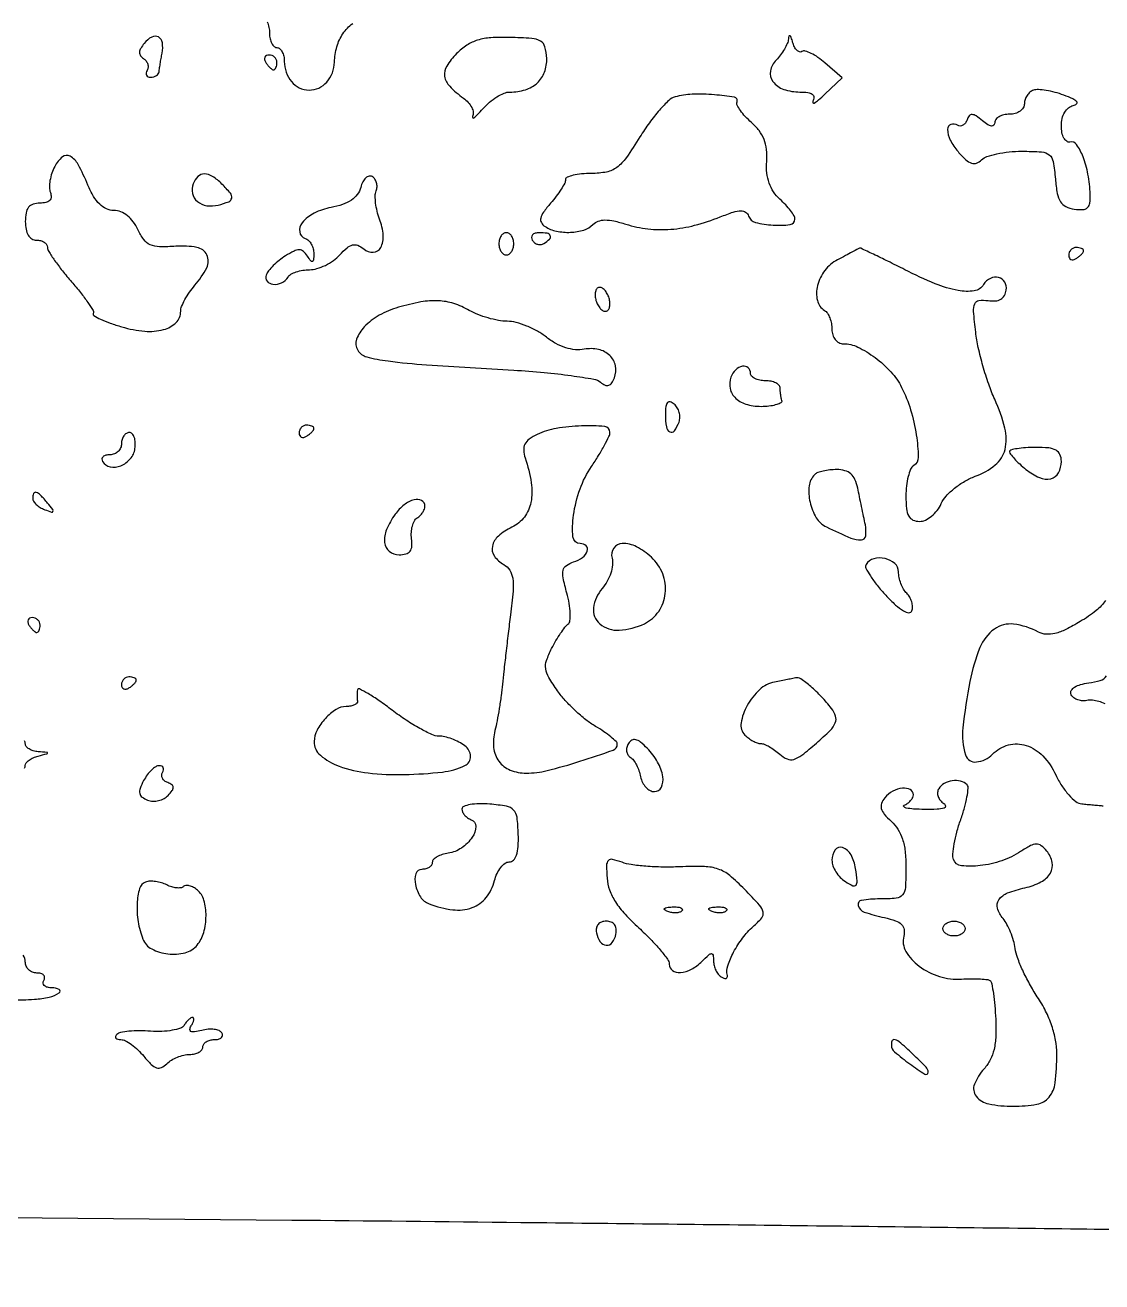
# Model space of a CAD drawing. Extents: x 0 to 5034, y 0 to 2560.
# Drawn here: x 1904 to 2049.5, y 1870.3 to 2040 of the extents above; entities that cross this region are included whole.
import ezdxf

# ---------------------------------------------------------------- set-up
doc = ezdxf.new("R2010")
doc.units = 0

msp = doc.modelspace()

# ---------------------------------------------------------------- linework, layer by layer
for points in [[(1936.691986, 2040.502165, -0.047243), (1936.922288, 2039.731514, -0.049033), (1937, 2038.940983, 0.049547), (1937.073784, 2038.198222, 0.069539), (1937.29375, 2037.570164, 0.089706), (1937.618213, 2037.147465, 0.186414), (1938, 2037, -0.181272), (1938.381693, 2036.856918, -0.091278), (1938.70625, 2036.448468, -0.071223), (1938.926111, 2035.840854, -0.05129), (1939, 2035.122445, 0.173386), (1939.970198, 2032.408756, 0.220879), (1942.33672, 2031.267633, 0.220973), (1944.734576, 2032.339693, 0.173455), (1945.781618, 2035.02394, -0.06195), (1946.103298, 2037.1216, -0.080366), (1946.924189, 2038.882177, -0.082147), (1948.241275, 2040.26624, -0.068161)], [(2049.957777, 1962.331875, -0.083588), (2048.711182, 1960.961171, -0.030756), (2046.552262, 1959.469868, -0.020422), (2044.61514, 1958.406151, -0.054275), (2043.135949, 1957.861361, -0.078792), (2041.936936, 1957.756563, -0.105721), (2040.891704, 1958.057958, 0.091827), (2037.553566, 1959.120844, 0.189831), (2034.943238, 1958.454094, 0.142707), (2032.990929, 1955.949027, 0.045822), (2031.643079, 1951.381307, 0.02258), (2030.695417, 1945.11978, 0.101945), (2031.055802, 1941.459142, 0.360166), (2032.519619, 1940.504126, 0.169615), (2034.697148, 1941.554291, -0.130842), (2036.851307, 1942.802578, -0.146437), (2039.242381, 1942.740828, -0.123972), (2041.503542, 1941.312744, -0.080684), (2043.255985, 1938.75, 0.033729), (2044.05783, 1937.3036, 0.039456), (2045.010562, 1936.05682, 0.043374), (2045.967802, 1935.16016, 0.145726), (2046.75787, 1934.847686, -0.000469), (2047.509774, 1934.781236, -0.000363), (2048.328963, 1934.707467, -0.000367), (2049.093673, 1934.63748, -0.000881), (2049.659876, 1934.584234, -0.138959)], [(2049.903444, 1948.367239, 0.04378), (2049.062558, 1948.682223, 0.044175), (2048.191266, 1948.843123, 0.068377), (2047.427932, 1948.810873, -0.06724), (2046.739395, 1948.780222, -0.074185), (2046.091541, 1948.937315, -0.083686), (2045.582402, 1949.251554, -0.129105), (2045.294458, 1949.677857, -0.226648), (2045.347582, 1950.165558, -0.114808), (2045.793326, 1950.613552, -0.073363), (2046.603667, 1950.968488, -0.038069), (2047.690714, 1951.177857, 0.049248), (2049.263787, 1951.517404, 0.166779), (2050.093628, 1952.13722, 0.114436)], [(1903.892607, 1939.678057, 0.147705), (1904, 1940.033665, -0.174536), (1904.124976, 1940.380781, -0.062386), (1904.514062, 1940.746907, -0.052514), (1905.080285, 1941.075224, -0.041253), (1905.75, 1941.310674, 0.001923), (1906.926177, 1941.622879, 0.339035), (1907, 1941.719237, 0.392517), (1906.923939, 1941.801199, 0.002113), (1905.75, 1941.883999, -0.054605), (1905.080606, 1942.002555, -0.070943), (1904.514062, 1942.259675, -0.08736), (1904.132621, 1942.609345, -0.165114), (1904, 1943, 0.148195), (1903.884432, 1943.381354, 0.098894)], [(1902.071696, 1908.405894, 0.028707), (1905.242767, 1908.453366, 0.035957), (1907.24038, 1908.743539, 0.091012), (1908.588237, 1909.309687, 0.570035), (1908.568158, 1909.759835, 0.123124), (1907.60765, 1910, -0.058574), (1906.991151, 1910.07247, -0.125741), (1906.570433, 1910.29375, -0.191086), (1906.408781, 1910.621002, -0.160037), (1906.5, 1911, 0.139169), (1906.607943, 1911.379648, 0.191142), (1906.478525, 1911.70625, 0.138808), (1906.110654, 1911.926733, 0.066118), (1905.559017, 1912, -0.095165), (1904.963945, 1912.114295, -0.09695), (1904.457961, 1912.440625, -0.098802), (1904.119235, 1912.927627, -0.103052), (1904, 1913.5, 0.161665), (1903.702212, 1914.396931, 0.192673)], [(2204.996074, 1875.523769, 0.006138), (2197.77488, 1875.851317, 0.00607), (2188.334065, 1876.048781, 0.003117), (2176.5, 1876.078843, -0.002597), (2161.660632, 1876.101111, -0.000594), (2136.575, 1876.298853, -0.000615), (2107.662507, 1876.596666, -0.000599), (2078.5, 1876.967831, 0.000346), (2046.420715, 1877.392339, 0.000211), (2008.528125, 1877.851561, 0.000211), (1970.967874, 1878.275035, 0.000375), (1940, 1878.587893), (1872.5, 1879.219259)]]:
    msp.add_lwpolyline(points, format="xyb")
for points in [[(1920.064749, 2037.578017, 0.042482), (1919.595349, 2036.903269, 0.119515), (1919.434799, 2036.355263, 0.164627), (1919.564564, 2035.902686, 0.103281), (1919.967754, 2035.519929, -0.086135), (1920.330761, 2035.198049, -0.093945), (1920.550815, 2034.781676, -0.10029), (1920.595, 2034.336535, -0.113635), (1920.457295, 2033.930902, 0.090666), (1920.318355, 2033.57557, 0.169366), (1920.362055, 2033.273452, 0.176081), (1920.581552, 2033.071817, 0.098926), (1920.940983, 2033, 0.068112), (1921.351489, 2033.056182, 0.078079), (1921.711389, 2033.220313, 0.089201), (1921.966643, 2033.463718, 0.133169), (1922.076511, 2033.75, -0.012202), (1922.127316, 2034.150861, -0.003176), (1922.228784, 2034.792584, -0.003226), (1922.353805, 2035.522549, -0.003291), (1922.487445, 2036.246029, 0.08147), (1922.525077, 2037.657296, 0.23736), (1921.988692, 2038.437945, 0.259511), (1921.089505, 2038.433328, 0.091534)], [(1962.274843, 2036.185433, 0.05755), (1960.949808, 2034.513289, 0.179108), (1960.667846, 2033.127086, 0.157406), (1961.348847, 2031.77319, 0.041938), (1963.205523, 2030.181578, -0.055086), (1963.860579, 2029.589533, -0.066844), (1964.322334, 2028.903354, -0.079417), (1964.530277, 2028.231943, -0.152907), (1964.440542, 2027.681578, 0.310058), (1964.462575, 2027.520848, 0.389977), (1964.605323, 2027.508026, 0.038469), (1965.103202, 2027.954478, 0.009907), (1965.834105, 2028.75, -0.037213), (1966.716463, 2029.610969, -0.036348), (1967.723345, 2030.339062, -0.038671), (1968.701529, 2030.843483, -0.100032), (1969.476034, 2031, 0.074772), (1971.579209, 2031.316288, 0.110921), (1973.190687, 2032.23783, 0.120444), (1974.167244, 2033.694286, 0.098989), (1974.454438, 2035.549476, 0.05322), (1974.218557, 2037.109293, 0.202404), (1973.630525, 2037.87351, 0.111578), (1972.430348, 2038.23599, 0.011542), (1969.461911, 2038.378563, 0.02181), (1966.899385, 2038.330629, 0.058531), (1965.107325, 2038.005924, 0.07258), (1963.67043, 2037.327566, 0.049976)], [(2007.116001, 2038.178571, -0.077254), (2006.964386, 2037.563707, -0.032028), (2006.583311, 2036.794548, -0.030734), (2006.061319, 2036.00726, -0.034632), (2005.465483, 2035.322625, 0.152153), (2004.694287, 2033.853544, 0.208197), (2005.029439, 2032.416399, 0.152378), (2006.478617, 2031.362611, 0.081755), (2008.681462, 2031, -0.031903), (2009.742356, 2030.932239, -0.12449), (2010.349077, 2030.693224, -0.236987), (2010.557921, 2030.294438, -0.13213), (2010.421393, 2029.75, 0.303492), (2010.437514, 2029.551102, 0.375305), (2010.613152, 2029.518682, 0.044779), (2011.196486, 2029.939586, 0.011674), (2012.052452, 2030.717853), (2014.380151, 2032.935706), (2012.060999, 2034.947096, 0.027245), (2011.114748, 2035.681445, 0.037886), (2010.189495, 2036.223266, 0.042113), (2009.402379, 2036.52842, 0.212945), (2008.946605, 2036.467, -0.214587), (2008.607425, 2036.422377, -0.125583), (2008.249935, 2036.637547, -0.083285), (2007.925706, 2037.098553, -0.047934), (2007.691683, 2037.737757, 0.018856), (2007.505866, 2038.353982, 0.147743), (2007.332958, 2038.594171, 0.51324), (2007.194677, 2038.552171, 0.06007)], [(1936.5, 2035, 0.029505), (1936.768994, 2034.617226, 0.035638), (1937.066025, 2034.29375, 0.038439), (1937.34829, 2034.065539, 0.151918), (1937.559017, 2034, 0.210953), (1937.727648, 2034.07446, 0.081139), (1937.870461, 2034.29375, 0.061769), (1937.967655, 2034.617151, 0.042167), (1938, 2035, 0.105053), (1937.918938, 2035.381556, 0.099167), (1937.688914, 2035.70625, 0.09642), (1937.345238, 2035.923877, 0.093332), (1936.940983, 2036, 0.108972), (1936.586039, 2035.921712, 0.182303), (1936.3746, 2035.70625, 0.161196), (1936.343488, 2035.3821, 0.082592)], [(1991.796123, 2030.342452, 0.123405), (1990.953164, 2029.86489, 0.022487), (1989.700677, 2028.559751, 0.022985), (1988.343012, 2026.85969, 0.019083), (1987.055367, 2024.935558, -0.015013), (1985.21683, 2022.13926, -0.078439), (1983.940203, 2020.81796, -0.113679), (1982.550275, 2020.197843, -0.048353), (1980.509244, 2020, 0.022772), (1979.164326, 2019.938716, 0.036456), (1978.03084, 2019.751197, 0.041704), (1977.216753, 2019.481244, 0.300387), (1977, 2019.15301, -0.122999), (1976.884309, 2018.689829, -0.019259), (1976.406202, 2017.870168, -0.020428), (1975.752531, 2016.929732, -0.016549), (1974.978559, 2015.975278, 0.021708), (1974.025147, 2014.774431, 0.098569), (1973.653679, 2013.966872, 0.188007), (1973.737781, 2013.357059, 0.124777), (1974.228559, 2012.837581, 0.090204), (1975.776602, 2012.209184, 0.061926), (1977.669933, 2012.053595, 0.063918), (1979.464354, 2012.360445, 0.122703), (1980.707936, 2013.107936, -0.111845), (1981.415645, 2013.554234, -0.082596), (1982.330415, 2013.716021, -0.057217), (1983.537303, 2013.589955, -0.022353), (1985.157936, 2013.153472, 0.048838), (1988.135699, 2012.518201, 0.047388), (1991.210958, 2012.463199, 0.043917), (1994.447011, 2013.000714, 0.032216), (1997.906302, 2014.134758, -0.01467), (1999.670248, 2014.782364, -0.073247), (2000.705076, 2014.966704, -0.160339), (2001.340243, 2014.778603, -0.16028), (2001.739635, 2014.25, 0.253633), (2002.662171, 2013.399467, 0.045887), (2005.046654, 2013.023682, 0.048773), (2007.345632, 2013.099272, 0.376534), (2008, 2013.845012, 0.136815), (2007.877709, 2014.283568, 0.02581), (2007.406717, 2014.978716, 0.02586), (2006.75354, 2015.756068, 0.021181), (2005.980312, 2016.517817, -0.060235), (2005.101045, 2017.530681, -0.064176), (2004.510676, 2018.703315, -0.059559), (2004.207763, 2020.062669, -0.041905), (2004.181864, 2021.630705, 0.042367), (2004.153469, 2023.25876, 0.06745), (2003.827204, 2024.61061, 0.070427), (2003.166485, 2025.785919, 0.050941), (2002.135866, 2026.882164, -0.025896), (2001.290692, 2027.695542, -0.035706), (2000.627363, 2028.513469, -0.038727), (2000.204269, 2029.231275, -0.208013), (2000.184315, 2029.674264, 0.473123), (1999.832276, 2030.291013, 0.022205), (1997.119047, 2030.628892, 0.028403), (1994.111971, 2030.69716, 0.059014)], [(2040.229513, 2031.243171, 0.094333), (2039.759575, 2030.980394, 0.070203), (2039.361169, 2030.537577, 0.068413), (2039.092118, 2029.98884, 0.079983), (2039, 2029.416667, -0.139896), (2038.845831, 2028.876438, -0.099962), (2038.4125, 2028.416146, -0.085282), (2037.764413, 2028.10616, -0.069108), (2037, 2028, 0.054166), (2036.23488, 2027.91687, 0.073876), (2035.5875, 2027.670282, 0.093538), (2035.153024, 2027.305846, 0.173281), (2035, 2026.877555, -0.16889), (2034.873057, 2026.51246, -0.268914), (2034.574005, 2026.394348, -0.108984), (2034.064453, 2026.589853, -0.026659), (2033.337379, 2027.127555, 0.023885), (2032.471142, 2027.775633, 0.135543), (2031.930448, 2027.957887, 0.243208), (2031.547065, 2027.785997, 0.087098), (2031.251968, 2027.243769, -0.073756), (2031.02696, 2026.802876, -0.107209), (2030.705011, 2026.510053, -0.130175), (2030.338852, 2026.410465, -0.140983), (2029.983688, 2026.510081, 0.223743), (2029.063639, 2026.614808, 0.325973), (2028.611682, 2025.973194, 0.115871), (2028.978909, 2024.518385, 0.059189), (2030.042582, 2022.950902, 0.025222), (2031.091129, 2021.858424, 0.103931), (2031.869039, 2021.383233, 0.175739), (2032.544598, 2021.387744, 0.108117), (2033.221825, 2021.821825, -0.114109), (2033.950906, 2022.277058, -0.029208), (2035.299304, 2022.653911, -0.028206), (2036.930203, 2022.913312, -0.025339), (2038.639635, 2023, -0.01552), (2041.337979, 2022.916224, -0.158107), (2042.366443, 2022.510571, -0.180209), (2042.893167, 2021.600988, -0.021436), (2043.189635, 2019.25, 0.024614), (2043.447055, 2017.308129, 0.09543), (2043.885558, 2016.181899, 0.139488), (2044.610647, 2015.530348, 0.078602), (2045.75, 2015.180449, 0.045349), (2046.891475, 2015.12282, 0.179131), (2047.529995, 2015.388796, 0.175002), (2047.850212, 2016.011294, 0.042916), (2047.90032, 2017.180449, 0.034251), (2047.595729, 2019.902798, 0.047464), (2046.929791, 2022.265264, 0.059238), (2046.066064, 2023.892622, 0.302916), (2045.161475, 2024.25, -0.216513), (2044.719405, 2024.346275, -0.110383), (2044.341183, 2024.786274, -0.07625), (2044.084862, 2025.515613, -0.046472), (2044, 2026.426676, -0.05688), (2044.113359, 2027.419929, -0.075276), (2044.448474, 2028.264968, -0.088298), (2044.963739, 2028.871828, -0.123548), (2045.603203, 2029.176676, 0.124526), (2046.060237, 2029.395637, 0.426699), (2046.080721, 2029.689382, 0.103232), (2045.547353, 2030.076687, 0.015976), (2044.332716, 2030.576504, 0.024007), (2043.142328, 2030.95837, 0.025342), (2041.942003, 2031.216396, 0.026048), (2040.891444, 2031.331344, 0.094946)], [(1907.97317, 2020.949867, 0.043005), (1907.582181, 2020.038939, 0.039048), (1907.337377, 2019.044729, 0.041281), (1907.262206, 2018.11707, 0.091441), (1907.391612, 2017.421859, -0.100402), (1907.494028, 2016.811597, -0.19023), (1907.298396, 2016.361276, -0.144959), (1906.791742, 2016.086404, -0.052341), (1905.968615, 2016, 0.078529), (1905.05373, 2015.855419, 0.148652), (1904.446862, 2015.432518, 0.122443), (1904.105941, 2014.675953, 0.044954), (1904, 2013.5, 0.04716), (1904.09863, 2012.456621, 0.088208), (1904.4, 2011.666667, 0.118484), (1904.88002, 2011.177821, 0.140575), (1905.5, 2011, -0.062491), (1906.07354, 2010.928037, -0.080708), (1906.559375, 2010.716471, -0.098069), (1906.884516, 2010.402902, -0.153182), (1907, 2010.034796, 0.139788), (1907.160022, 2009.473606, 0.013192), (1907.954688, 2008.265792, 0.016079), (1909.005241, 2006.856177, 0.011977), (1910.25, 2005.368047, -0.011944), (1911.472072, 2003.90724, -0.018421), (1912.450028, 2002.582501, -0.013211), (1913.168171, 2001.468638, -0.269717), (1913.175628, 2001.083251, 0.409103), (1913.255403, 2000.794002, 0.02218), (1914.178532, 2000.312616, 0.024234), (1915.460143, 1999.789, 0.014019), (1917.045269, 1999.278846, 0.048481), (1920.134838, 1998.696035, 0.087235), (1922.696765, 1998.91295, 0.130872), (1924.366381, 1999.866163, 0.200569), (1925, 2001.382174, -0.096002), (1925.126266, 2002.033733, -0.028664), (1925.559628, 2002.953894, -0.027589), (1926.175975, 2003.953281, -0.026671), (1926.905116, 2004.890598, 0.059826), (1928.516916, 2007.272331, 0.236046), (1928.53724, 2008.991016, 0.240628), (1927.179965, 2010.015855, 0.061713), (1924.347653, 2010.160973, -0.022223), (1922.130414, 2010.099677, -0.100409), (1920.872436, 2010.376959, -0.132004), (1920.002393, 2011.079934, -0.050341), (1919.210573, 2012.437187, 0.053718), (1918.590972, 2013.482994, 0.064943), (1917.795748, 2014.299991, 0.072063), (1916.896603, 2014.821181, 0.095651), (1915.970412, 2015, -0.10624), (1914.962273, 2015.216655, -0.088043), (1914.053701, 2015.836915, -0.067225), (1913.227805, 2016.896878, -0.032983), (1912.464125, 2018.431619, 0.023468), (1911.146788, 2021.210279, 0.143501), (1910.048006, 2022.332848, 0.3122), (1909.015657, 2022.23534, 0.095287)], [(1926.685134, 2018.621855, 0.148575), (1926.591758, 2017.316565, 0.162068), (1927.249065, 2016.232145, 0.139212), (1928.524022, 2015.650677, 0.102108), (1930.084328, 2015.732303, 0.02931), (1931.493053, 2016.190372, 0.262785), (1931.888662, 2016.67574, 0.220921), (1931.71125, 2017.329616, 0.021402), (1930.571429, 2018.571429, 0.051756), (1929.30075, 2019.603142, 0.142346), (1928.207111, 2019.936378, 0.196609), (1927.329281, 2019.590547, 0.110657)], [(1949.322505, 2018.125257, -0.09635), (1948.863342, 2017.169561, -0.083671), (1948.059696, 2016.399821, -0.067025), (1946.882856, 2015.812285, -0.035953), (1945.309974, 2015.398373, 0.069403), (1943.053984, 2014.640658, 0.103251), (1941.424509, 2013.353972, 0.215084), (1941.076275, 2012.109874, 0.281678), (1941.82009, 2011.226637, -0.113635), (1942.270085, 2010.951949, -0.070591), (1942.648903, 2010.459283, -0.065009), (1942.902391, 2009.833214, -0.066112), (1942.984687, 2009.166667, -0.01609), (1942.949953, 2008.327414, -0.292632), (1942.796523, 2008.122588, -0.334079), (1942.566927, 2008.190183, -0.018684), (1942.118706, 2008.84217, 0.070907), (1941.581523, 2009.471613, 0.180804), (1941.029787, 2009.682441, 0.118676), (1940.314101, 2009.515629, 0.023256), (1939.153329, 2008.863682, 0.029166), (1938.308034, 2008.264593, 0.027133), (1937.516488, 2007.557461, 0.028173), (1936.883014, 2006.851142, 0.077238), (1936.550695, 2006.271512, 0.264115), (1936.673365, 2005.460012, 0.205973), (1937.470968, 2005.026281, 0.133845), (1938.639923, 2005.232128, 0.145209), (1939.5, 2006, -0.125069), (1939.897503, 2006.384195, -0.047009), (1940.607998, 2006.70625, -0.042863), (1941.483682, 2006.926083, -0.040093), (1942.404029, 2007, 0.071649), (1943.411135, 2007.145061, 0.041959), (1944.549255, 2007.586463, 0.041022), (1945.636981, 2008.232345, 0.054402), (1946.496804, 2008.996469, -0.030162), (1947.47788, 2009.95721, -0.117473), (1948.225928, 2010.347361, -0.162357), (1948.929894, 2010.294441, -0.074081), (1949.728007, 2009.810771, 0.18239), (1951.025617, 2009.363536, 0.269492), (1952.023201, 2009.98257, 0.144735), (1952.367338, 2011.667564, 0.069439), (1951.871122, 2013.838975, -0.030901), (1951.543144, 2014.89349, -0.030127), (1951.344277, 2015.989344, -0.03156), (1951.289071, 2016.970928, -0.090116), (1951.415512, 2017.640424, 0.080843), (1951.528372, 2018.18303, 0.077729), (1951.465925, 2018.741227, 0.081816), (1951.242345, 2019.228957, 0.106432), (1950.889018, 2019.568591, 0.196061), (1950.456345, 2019.641244, 0.131666), (1950.006606, 2019.405576, 0.090151), (1949.605318, 2018.873838, 0.052771)], [(1968, 2010.5, 0.064853), (1968.074694, 2009.926543, 0.082425), (1968.29375, 2009.440625, 0.098894), (1968.618646, 2009.115568, 0.148195), (1969, 2009, 0.148195), (1969.381354, 2009.115568, 0.098894), (1969.70625, 2009.440625, 0.082425), (1969.925306, 2009.926543, 0.064853), (1970, 2010.5, 0.064853), (1969.925306, 2011.073457, 0.082425), (1969.70625, 2011.559375, 0.098894), (1969.381354, 2011.884432, 0.148195), (1969, 2012, 0.148195), (1968.618646, 2011.884432, 0.098894), (1968.29375, 2011.559375, 0.082425), (1968.074694, 2011.073457, 0.064853)], [(1972.510081, 2010.983688, 0.090427), (1972.820631, 2010.639411, 0.095498), (1973.22714, 2010.434921, 0.099685), (1973.665803, 2010.401101, 0.108373), (1974.069098, 2010.542705, 0.050477), (1974.838655, 2011.13314, 0.315493), (1974.933879, 2011.592818, 0.25701), (1974.519563, 2011.914842, 0.039415), (1973.440983, 2012, 0.067432), (1972.890269, 2011.925389, 0.140899), (1972.524436, 2011.701458, 0.190788), (1972.397824, 2011.36964, 0.136093)], [(2045, 2008.940983, 0.108972), (2045.078288, 2008.586039, 0.182303), (2045.29375, 2008.3746, 0.161196), (2045.6179, 2008.343488, 0.082592), (2046, 2008.5, 0.029505), (2046.382774, 2008.768994, 0.035638), (2046.70625, 2009.066025, 0.038439), (2046.934461, 2009.34829, 0.151918), (2047, 2009.559017, 0.210953), (2046.92554, 2009.727648, 0.081139), (2046.70625, 2009.870461, 0.061769), (2046.382849, 2009.967655, 0.042167), (2046, 2010, 0.105053), (2045.618444, 2009.918938, 0.099167), (2045.29375, 2009.688914, 0.09642), (2045.076123, 2009.345238, 0.093332)], [(2013.75, 2008.339355, 0.108133), (2012.044187, 2006.90191, 0.101507), (2011.046663, 2004.851656, 0.120879), (2011.026851, 2002.851795, 0.199208), (2012, 2001.5, -0.111412), (2012.383556, 2001.123976, -0.050262), (2012.70625, 2000.49335, -0.046318), (2012.925923, 1999.729296, -0.046881), (2013, 1998.940983, 0.076458), (2013.114832, 1998.194421, 0.091239), (2013.447733, 1997.566083, 0.102325), (2013.945835, 1997.148518, 0.124063), (2014.535183, 1997, -0.113631), (2016.496603, 1996.548414, -0.047497), (2018.826584, 1995.127878, -0.046394), (2020.975018, 1993.185191, -0.068816), (2022.417464, 1991.1015, -0.043602), (2023.629199, 1988.076001, -0.035644), (2024.398827, 1984.674831, -0.032264), (2024.6596, 1981.677122, -0.265885), (2024.030684, 1980.518964, 0.157212), (2023.632363, 1980.051164, 0.036497), (2023.302763, 1979.058295, 0.034181), (2023.075706, 1977.805003, 0.02773), (2023, 1976.440983, 0.02396), (2023.082834, 1974.713412, 0.099099), (2023.383645, 1973.717656, 0.166274), (2023.949623, 1973.19004, 0.10559), (2024.839485, 1973, 0.111487), (2025.62441, 1973.17722, 0.060915), (2026.46161, 1973.708884, 0.056126), (2027.221171, 1974.490343, 0.057947), (2027.778508, 1975.413222, -0.078384), (2028.450549, 1976.430137, -0.038914), (2029.581673, 1977.489366, -0.037368), (2030.954654, 1978.428869, -0.044635), (2032.375246, 1979.091049, 0.086234), (2035.058245, 1980.623737, 0.15943), (2036.385576, 1982.724322, 0.12524), (2036.380288, 1985.590053, 0.044137), (2035.002302, 1989.494946, -0.023097), (2034.181397, 1991.542637, -0.014464), (2033.403095, 1994.004817, -0.014513), (2032.775913, 1996.47948, -0.025536), (2032.422905, 1998.559261, -0.008768), (2032.141445, 2001.377657, -0.114069), (2032.292822, 2002.413174, -0.278324), (2032.851654, 2002.842939, -0.064599), (2034.087903, 2002.822724, 0.054437), (2035.078747, 2002.786441, 0.113445), (2035.813214, 2003.012101, 0.133827), (2036.299702, 2003.503172, 0.091287), (2036.557653, 2004.25, 0.171005), (2036.351165, 2005.333981, 0.203566), (2035.52367, 2005.952898, 0.177746), (2034.406604, 2005.828076, 0.139424), (2033.5, 2005, -0.219213), (2032.221625, 2004.152136, -0.085092), (2030.047513, 2004.186382, -0.051865), (2026.959536, 2005.105061, -0.019341), (2022.843796, 2007, 0.002746), (2020.56468, 2008.142459, 0.004426), (2018.609718, 2009.087589, 0.000988), (2016.892583, 2009.894922, 0.225364), (2016.720091, 2009.893921, 0.008104), (2016.559313, 2009.813193, 0.000165), (2015.756839, 2009.39351, 0.000389), (2014.81975, 2008.902103, 0.000261)], [(1981, 2003.618034, 0.059645), (1981.074178, 2002.99842, 0.050746), (1981.29375, 2002.377112, 0.053126), (1981.617096, 2001.846464, 0.091204), (1982, 2001.5, 0.131946), (1982.379909, 2001.386134, 0.190139), (1982.70625, 2001.504138, 0.14379), (1982.926373, 2001.853366, 0.069308), (1983, 2002.381966, 0.059645), (1982.925822, 2003.00158, 0.050746), (1982.70625, 2003.622888, 0.053126), (1982.382904, 2004.153536, 0.091204), (1982, 2004.5, 0.131946), (1981.620091, 2004.613866, 0.190139), (1981.29375, 2004.495862, 0.14379), (1981.073627, 2004.146634, 0.069308)], [(1954.418665, 2001.924925, 0.056544), (1951.820573, 2000.840046, 0.075797), (1949.806573, 1999.277514, 0.103319), (1948.766705, 1997.595638, 0.229248), (1948.917671, 1996.133211, 0.192019), (1950.132652, 1995.232747, 0.03271), (1953.014756, 1994.669533, 0.015426), (1958.226754, 1994.163749, 0.001767), (1970, 1993.428666, -0.008326), (1974.112376, 1993.117705, -0.011593), (1977.779337, 1992.692991, -0.008163), (1980.80253, 1992.221171, -0.129943), (1981.738167, 1991.792542, 0.066582), (1982.343331, 1991.417292, 0.186496), (1982.833038, 1991.391152, 0.170082), (1983.243247, 1991.704528, 0.053823), (1983.600043, 1992.400111, 0.141621), (1983.739059, 1994.030971, 0.155104), (1982.973901, 1995.418062, 0.136502), (1981.45058, 1996.225933, 0.101642), (1979.538648, 1996.252139, -0.071234), (1978.332256, 1996.195814, -0.053529), (1977.029021, 1996.463426, -0.04892), (1975.698145, 1997.037515, -0.040399), (1974.410139, 1997.892025, 0.039923), (1973.192312, 1998.701642, 0.030577), (1971.749293, 1999.391191, 0.031338), (1970.309663, 1999.871438, 0.061522), (1969.115141, 2000.035435, -0.042265), (1967.932716, 2000.151719, -0.024093), (1966.533823, 2000.480268, -0.023921), (1965.147833, 2000.949888, -0.036213), (1964, 2001.5, 0.051815), (1961.894802, 2002.429482, 0.067081), (1959.819354, 2002.803465, 0.056416), (1957.453351, 2002.641395, 0.025376)], [(1999.35674, 1992.487265, 0.147598), (1999.243226, 1990.942018, 0.154777), (2000.00909, 1989.625464, 0.121354), (2001.58489, 1988.774228, 0.074513), (2003.694389, 1988.551905, 0.022704), (2004.752531, 1988.646486, 0.040932), (2005.602414, 1988.833295, 0.05607), (2006.155638, 1989.073878, 0.367676), (2006.25, 1989.337361, -0.036487), (2006.153936, 1989.661851, -0.016411), (2006.073437, 1990.0991, -0.016146), (2006.018273, 1990.568614, -0.02117), (2006, 1991, 0.191087), (2005.848523, 1991.381882, 0.088204), (2005.4125, 1991.70625, 0.068025), (2004.765418, 1991.926307, 0.048028), (2004, 1992, -0.048028), (2003.234582, 1992.073693, -0.068025), (2002.5875, 1992.29375, -0.088204), (2002.151477, 1992.618118, -0.191087), (2002, 1993, 0.210076), (2001.670638, 1993.749316, 0.237874), (2000.921013, 1993.961201, 0.148765), (1999.998943, 1993.472972, 0.105909)], [(1990.5, 1987.414963, 0.0376), (1990.624563, 1985.760903, 0.235779), (1991.09811, 1985.088287, 0.382608), (1991.705494, 1985.234726, 0.059309), (1992.33357, 1986.426887, 0.087691), (1992.453641, 1987.046292, 0.069301), (1992.370549, 1987.724873, 0.069056), (1992.104574, 1988.357281, 0.085724), (1991.690559, 1988.84185, 0.087384), (1991.140077, 1989.155866, 0.314691), (1990.770961, 1989.055423, 0.151066), (1990.553579, 1988.534727, 0.02391)], [(1917, 1983.5, -0.103052), (1916.880765, 1982.927627, -0.098802), (1916.542039, 1982.440625, -0.09695), (1916.036055, 1982.114295, -0.095165), (1915.440983, 1982, 0.059147), (1914.88443, 1981.933932, 0.126796), (1914.505305, 1981.732413, 0.191241), (1914.360563, 1981.434354, 0.158234), (1914.444954, 1981.089067, 0.20976), (1915.46896, 1980.382934, 0.143727), (1916.894404, 1980.519228, 0.122227), (1918.191298, 1981.453085, 0.140047), (1918.819551, 1982.840517, 0.046925), (1918.863519, 1983.667329, 0.073537), (1918.731053, 1984.365652, 0.102648), (1918.452241, 1984.831993, 0.209842), (1918.069551, 1985, 0.139009), (1917.66169, 1984.884373, 0.100052), (1917.314181, 1984.559375, 0.085587), (1917.080177, 1984.073293, 0.069588)], [(1941, 1984.940983, 0.108972), (1941.078288, 1984.586039, 0.182303), (1941.29375, 1984.3746, 0.161196), (1941.6179, 1984.343488, 0.082592), (1942, 1984.5, 0.029505), (1942.382774, 1984.768994, 0.035638), (1942.70625, 1985.066025, 0.038439), (1942.934461, 1985.34829, 0.151918), (1943, 1985.559017, 0.210953), (1942.92554, 1985.727648, 0.081139), (1942.70625, 1985.870461, 0.061769), (1942.382849, 1985.967655, 0.042167), (1942, 1986, 0.105053), (1941.618444, 1985.918938, 0.099167), (1941.29375, 1985.688914, 0.09642), (1941.076123, 1985.345238, 0.093332)], [(1973.181342, 1984.748869, 0.043925), (1972.094668, 1984.102938, 0.118761), (1971.513511, 1983.427196, 0.135068), (1971.344948, 1982.617962, 0.064496), (1971.549295, 1981.56655, -0.040578), (1972.367861, 1978.216717, -0.087417), (1972.32594, 1975.57001, -0.117026), (1971.435345, 1973.592847, -0.116443), (1969.75, 1972.222317, 0.065875), (1967.923465, 1971.019203, 0.162084), (1967.113956, 1969.654562, 0.209576), (1967.383167, 1968.320608, 0.112541), (1968.652778, 1967.174439, -0.122521), (1969.463012, 1966.413504, -0.11045), (1969.861376, 1965.332027, -0.054687), (1969.902715, 1963.58478, -0.010074), (1969.561957, 1960.374749, 0.001504), (1969.252451, 1957.869038, 0.001244), (1968.93737, 1955.197583, 0.001256), (1968.660644, 1952.746023, 0.003373), (1968.479908, 1951, -0.009827), (1968.300253, 1949.458905, -0.006748), (1968.03866, 1947.718625, -0.006804), (1967.741265, 1946.0493, -0.013722), (1967.453054, 1944.744254, 0.086431), (1967.286313, 1942.444084, 0.13451), (1967.996208, 1940.600073, 0.139369), (1969.522606, 1939.418013, 0.095788), (1971.684547, 1939, 0.060992), (1974.515624, 1939.346635, 0.015747), (1978.950779, 1940.598758, 0.007976), (1983.431446, 1942.096536, 0.318192), (1984, 1942.899497, 0.20484), (1983.849911, 1943.250481, 0.019335), (1983.132864, 1943.884412, 0.022266), (1982.178861, 1944.595839, 0.01567), (1981.048047, 1945.312547, -0.034942), (1979.760076, 1946.200177, -0.019742), (1978.324694, 1947.440819, -0.019631), (1976.969277, 1948.81285, -0.030328), (1975.922356, 1950.109041, -0.020915), (1974.736452, 1951.931208, -0.099394), (1974.327239, 1953.099208, -0.118578), (1974.437453, 1954.229511, -0.035558), (1975.122715, 1955.830887, -0.013996), (1975.710191, 1956.897573, -0.015396), (1976.338978, 1957.895627, -0.014936), (1976.92552, 1958.712275, -0.071838), (1977.333604, 1959.111672, 0.211506), (1977.597228, 1959.569215, 0.035804), (1977.632607, 1960.601134, 0.033764), (1977.495987, 1961.899883, 0.024277), (1977.176418, 1963.323237, -0.015358), (1976.676443, 1965.377997, -0.105931), (1976.679646, 1966.410283, -0.191306), (1977.110255, 1967.050328, -0.073431), (1978.09122, 1967.528952, 0.080445), (1979.292211, 1968.135808, 0.148569), (1979.945997, 1969.000483, 0.299382), (1979.785888, 1969.686264, 0.19223), (1979, 1970, -0.387258), (1978.007216, 1970.904586, -0.059088), (1978.080676, 1973.82632, -0.050225), (1978.96413, 1977.381818, -0.063164), (1980.5, 1980.404862, 0.011122), (1981.457389, 1981.885492, 0.014377), (1982.265625, 1983.287361, 0.01211), (1982.872545, 1984.482107, 0.111914), (1983, 1985.044409, 0.389528), (1982.291613, 1985.815729, 0.028783), (1979.168479, 1985.901509, 0.034225), (1975.742761, 1985.562932, 0.070509)], [(2037, 1982.410293, 0.171208), (2037.114066, 1982.086937, 0.017673), (2037.651347, 1981.466383, 0.020381), (2038.368073, 1980.755798, 0.014921), (2039.217351, 1980.025083, 0.066791), (2041.032694, 1978.918885, 0.160446), (2042.581662, 1978.770179, 0.217782), (2043.61155, 1979.55528, 0.123267), (2044, 1981.106989, 0.099803), (2043.812755, 1982.035715, 0.170911), (2043.287773, 1982.614785, 0.101355), (2042.285434, 1982.918027, 0.022944), (2040.5, 1983, 0.015842), (2039.158273, 1982.957478, 0.025895), (2038.028125, 1982.826773, 0.023774), (2037.17735, 1982.641467, 0.339399)], [(2010.666667, 1979.333333, 0.169781), (2009.924243, 1977.792637, 0.083416), (2010.042676, 1975.591687, 0.081388), (2010.886178, 1973.495805, 0.145731), (2012.25, 1972.259657, 0.010139), (2015.562994, 1970.75374, 0.114761), (2016.971622, 1970.500567, 0.362431), (2017.567696, 1971.051545, 0.08358), (2017.512366, 1972.52664, 0.000036), (2017.278659, 1973.654418, 0.000021), (2016.998036, 1975.007825, 0.000021), (2016.716772, 1976.363761, 0.000035), (2016.480948, 1977.5, 0.053003), (2016.109282, 1978.657801, 0.108243), (2015.54818, 1979.423867, 0.115575), (2014.745509, 1979.854945, 0.065775), (2013.647615, 1980, 0.026227), (2012.712766, 1979.950929, 0.028792), (2011.81732, 1979.804167, 0.029948), (2011.074931, 1979.590769, 0.111868)], [(1905, 1976.106989, 0.148172), (1905.117443, 1975.719384, 0.058677), (1905.482174, 1975.291272, 0.05126), (1906.013435, 1974.891147, 0.0442), (1906.641444, 1974.584097, 0.012731), (1907.541716, 1974.264678, 0.389672), (1907.741192, 1974.355597, 0.27071), (1907.707299, 1974.617386, 0.008807), (1907.018999, 1975.477108, 0.017238), (1906.053128, 1976.562498, 0.127361), (1905.469452, 1976.925, 0.389178), (1905.129499, 1976.765008, 0.097466)], [(1953.970759, 1973.959431, 0.05666), (1952.817467, 1971.904013, 0.124326), (1952.548493, 1970.133237, 0.201251), (1953.175598, 1968.968315, 0.171597), (1954.5, 1968.5, 0.063472), (1955.428381, 1968.618329, 0.163988), (1955.986569, 1968.982945, 0.15092), (1956.237584, 1969.63494, 0.051262), (1956.20215, 1970.66141, -0.047794), (1956.16589, 1971.536227, -0.051751), (1956.299599, 1972.37814, -0.058014), (1956.571928, 1973.066328, -0.131885), (1956.95215, 1973.470427, 0.058257), (1957.352966, 1973.787947, 0.050381), (1957.692194, 1974.204213, 0.052974), (1957.923409, 1974.65133, 0.093119), (1958, 1975.059017, 0.275312), (1957.553072, 1975.809171, 0.192991), (1956.55116, 1975.924778, 0.101811), (1955.182946, 1975.230912, 0.06861)], [(1983.280694, 1968.034625, -0.090476), (1983.350038, 1967.115692, -0.052019), (1983.118823, 1966.026022, -0.048794), (1982.638047, 1964.921493, -0.051645), (1981.959789, 1963.953636, 0.14739), (1980.784273, 1961.333835, 0.256188), (1981.628342, 1959.17358, 0.190645), (1984.261466, 1958.301128, 0.099662), (1987.655885, 1959.18772, 0.128989), (1989.590603, 1960.853066, 0.125274), (1990.485331, 1963.272047, 0.120064), (1990.130248, 1965.906836, 0.112427), (1988.601324, 1968.156796, 0.067846), (1986.592121, 1969.574689, 0.126167), (1984.662092, 1970.022623, 0.243493), (1983.511568, 1969.393119, 0.215296)], [(2017.62179, 1967.19706, 0.258594), (2017.598237, 1966.701307, 0.026736), (2018.192173, 1965.644671, 0.027925), (2019.095277, 1964.383347, 0.018597), (2020.260374, 1963.039862, 0.01884), (2021.601628, 1961.708959, 0.051956), (2022.668245, 1960.914769, 0.108376), (2023.406086, 1960.670011, 0.351891), (2023.810101, 1960.930302, 0.093109), (2023.886567, 1961.488802, 0.0596), (2023.776326, 1962.136167, 0.057219), (2023.507058, 1962.76943, 0.067361), (2023.1125, 1963.2875, -0.066151), (2022.686236, 1963.844411, -0.039097), (2022.326797, 1964.601953, -0.038438), (2022.081695, 1965.42924, -0.052848), (2022, 1966.2, 0.215468), (2021.500816, 1967.304592, 0.125144), (2020.180836, 1967.979932, 0.119789), (2018.654002, 1967.957748, 0.193422)], [(1904.5, 1959, 0.029505), (1904.768994, 1958.617226, 0.035638), (1905.066025, 1958.29375, 0.038439), (1905.34829, 1958.065539, 0.151918), (1905.559017, 1958, 0.210953), (1905.727648, 1958.07446, 0.081139), (1905.870461, 1958.29375, 0.061769), (1905.967655, 1958.617151, 0.042167), (1906, 1959, 0.105053), (1905.918938, 1959.381556, 0.099167), (1905.688914, 1959.70625, 0.09642), (1905.345238, 1959.923877, 0.093332), (1904.940983, 1960, 0.108972), (1904.586039, 1959.921712, 0.182303), (1904.3746, 1959.70625, 0.161196), (1904.343488, 1959.3821, 0.082592)], [(1917, 1950.940983, 0.108972), (1917.078288, 1950.586039, 0.182303), (1917.29375, 1950.3746, 0.161196), (1917.6179, 1950.343488, 0.082592), (1918, 1950.5, 0.029505), (1918.382774, 1950.768994, 0.035638), (1918.70625, 1951.066025, 0.038439), (1918.934461, 1951.34829, 0.151918), (1919, 1951.559017, 0.210953), (1918.92554, 1951.727648, 0.081139), (1918.70625, 1951.870461, 0.061769), (1918.382849, 1951.967655, 0.042167), (1918, 1952, 0.105053), (1917.618444, 1951.918938, 0.099167), (1917.29375, 1951.688914, 0.09642), (1917.076123, 1951.345238, 0.093332)], [(2005.238966, 1951.292821, 0.13968), (2003.236132, 1950.281611, 0.079309), (2001.542738, 1948.132692, 0.087696), (2000.724488, 1945.775859, 0.240644), (2001.251244, 1944.148756, 0.037628), (2001.762502, 1943.709156, 0.03461), (2002.34786, 1943.337447, 0.036429), (2002.917687, 1943.080411, 0.087957), (2003.371259, 1943, -0.098741), (2003.851696, 1942.904188, -0.029654), (2004.525449, 1942.57625, -0.028454), (2005.254918, 1942.109546, -0.027384), (2005.936521, 1941.557448, 0.080582), (2006.93622, 1940.909955, 0.178503), (2007.829767, 1940.855698, 0.093232), (2008.928874, 1941.425901, 0.013316), (2010.893196, 1943.050834, 0.014056), (2012.751536, 1944.767748, 0.097267), (2013.451528, 1945.784583, 0.185314), (2013.489529, 1946.678034, 0.081096), (2012.927016, 1947.743386, 0.02683), (2011.601499, 1949.312996, 0.028372), (2010.138735, 1950.700872, 0.025203), (2008.79117, 1951.729578, 0.213307), (2008.05887, 1951.863818, -0.008658), (2007.719797, 1951.787389, -0.00115), (2006.99999, 1951.639913, -0.001332), (2006.145627, 1951.469282, -0.001118)], [(1948.881579, 1950.243395, 0.024788), (1948.844688, 1949.904423, 0.01471), (1948.83273, 1949.49806, 0.014704), (1948.844701, 1949.091065, 0.024453), (1948.881579, 1948.75, -0.221378), (1948.799644, 1948.464121, -0.09981), (1948.483535, 1948.220313, -0.070484), (1947.979543, 1948.054811, -0.044166), (1947.360243, 1948, 0.143802), (1945.994468, 1947.598903, 0.064611), (1944.551474, 1946.382659, 0.063479), (1943.43203, 1944.796671, 0.115998), (1943.031803, 1943.273053, 0.228266), (1943.873252, 1941.403527, 0.087244), (1946.407832, 1939.935505, 0.060398), (1950.318522, 1939.018663, 0.033334), (1955.23013, 1938.807366, 0.021289), (1960.362379, 1939.147724, 0.084104), (1963.396172, 1940.008965, 0.297429), (1964.157952, 1941.256539, 0.231354), (1963.39917, 1942.697387, 0.039484), (1962.590156, 1943.196123, 0.029634), (1961.63218, 1943.617357, 0.030285), (1960.677241, 1943.906973, 0.058545), (1959.885467, 1944, -0.107786), (1958.942754, 1944.205612, -0.019056), (1957.317673, 1945.026185, -0.019853), (1955.455798, 1946.155964, -0.016718), (1953.576596, 1947.493395, 0.010829), (1951.812317, 1948.780604, 0.019702), (1950.309589, 1949.742233, 0.017001), (1949.138541, 1950.3757, 0.506297)], [(1985.493241, 1942.989063, 0.082429), (1985.283566, 1942.477646, 0.091688), (1985.261329, 1941.945145, 0.099653), (1985.427593, 1941.474794, 0.118024), (1985.756202, 1941.138197, -0.092856), (1986.171737, 1940.752926, -0.038153), (1986.582675, 1940.09997, -0.03607), (1986.928102, 1939.312427, -0.038463), (1987.148013, 1938.5, 0.068127), (1987.404323, 1937.735545, 0.072908), (1987.85255, 1937.0875, 0.081236), (1988.417313, 1936.650979, 0.124614), (1989.013695, 1936.5, 0.290771), (1989.950015, 1937.094799, 0.151883), (1990.146903, 1938.518094, 0.088654), (1989.449399, 1940.484603, 0.063719), (1988.045445, 1942.350866, 0.027325), (1987.140653, 1943.183575, 0.111526), (1986.477812, 1943.517916, 0.198723), (1985.950121, 1943.439619, 0.119967)], [(1919.99206, 1937.985163, 0.03246), (1919.512743, 1936.930309, 0.141176), (1919.457684, 1936.252927, 0.187579), (1919.773437, 1935.760573, 0.065919), (1920.524093, 1935.352381, 0.083636), (1921.228061, 1935.210028, 0.064547), (1922.008839, 1935.28543, 0.064531), (1922.744794, 1935.557476, 0.083484), (1923.317217, 1935.992217, 0.032365), (1923.854194, 1936.642874, 0.168565), (1923.985812, 1937.0819, 0.233956), (1923.799477, 1937.421074, 0.06446), (1923.243769, 1937.71041, -0.079857), (1922.806599, 1937.955333, -0.109199), (1922.522598, 1938.304236, -0.126116), (1922.436046, 1938.701031, -0.130084), (1922.552786, 1939.08541, 0.088768), (1922.690843, 1939.4346, 0.167595), (1922.651241, 1939.731339, 0.177591), (1922.440748, 1939.929212, 0.101089), (1922.094201, 1940, 0.145048), (1921.62613, 1939.861296, 0.04704), (1921.054366, 1939.408142, 0.042312), (1920.480229, 1938.756203, 0.03653)], [(2027.430902, 1936.888197, 0.123544), (2027.274791, 1936.397018, 0.099558), (2027.350436, 1935.846576, 0.089711), (2027.64727, 1935.320824, 0.078477), (2028.121885, 1934.903509, -0.234506), (2028.336127, 1934.550515, -0.352677), (2028.14469, 1934.266633, -0.066306), (2027.216757, 1934.110253, -0.012612), (2025.5, 1934.09426, -0.012057), (2024.042364, 1934.152625, -0.034903), (2023.042187, 1934.287365, -0.149176), (2022.709565, 1934.469016, -0.534044), (2022.75, 1934.662281, 0.058288), (2023.228008, 1934.9234, 0.058299), (2023.632812, 1935.287774, 0.06394), (2023.907921, 1935.695351, 0.117038), (2024, 1936.083333, 0.282893), (2023.575199, 1936.774062, 0.145763), (2022.538763, 1936.961111, 0.097191), (2021.209747, 1936.543132, 0.095184), (2020.125976, 1935.651792, 0.087016), (2019.699408, 1934.905268, 0.15544), (2019.673419, 1934.205499, 0.109669), (2020.076289, 1933.449753, 0.031763), (2021.003531, 1932.496804, -0.068347), (2021.912422, 1931.414992, -0.062195), (2022.531172, 1930.093975, -0.0513), (2022.88592, 1928.44016, -0.027205), (2023, 1926.345012, -0.013043), (2022.92685, 1923.541395, -0.159869), (2022.545224, 1922.555212, -0.201221), (2021.68921, 1922.101505, -0.022563), (2019.440983, 1922, 0.038335), (2017.010829, 1921.813407, 0.444735), (2016.545179, 1921.103601, 0.252843), (2017.354033, 1920.238206, 0.026918), (2020.102115, 1919.477572, -0.02895), (2021.592012, 1919.058665, -0.10854), (2022.416472, 1918.555218, -0.168381), (2022.758244, 1917.88691, -0.09904), (2022.705346, 1916.981242, 0.199874), (2022.993355, 1914.919155, 0.099686), (2024.786421, 1912.923738, 0.084675), (2027.534698, 1911.523911, 0.092612), (2030.505157, 1911.173409, -0.013765), (2031.851522, 1911.226909, -0.018857), (2033.063781, 1911.195964, -0.015847), (2034.04844, 1911.102217, -0.166202), (2034.406969, 1910.926364, -0.15417), (2034.606055, 1910.543457, -0.008759), (2034.81564, 1909.21103, -0.01274), (2034.999685, 1907.589561, -0.008956), (2035.127447, 1905.757672, -0.023075), (2035.140228, 1903.465457, -0.047318), (2034.898449, 1901.687128, -0.059213), (2034.382531, 1900.264862, -0.067425), (2033.563856, 1899.07056, 0.089204), (2032.255151, 1896.972089, 0.265966), (2032.483174, 1895.356448, 0.183098), (2034.198168, 1894.308496, 0.046614), (2037.5, 1894, 0.042755), (2040.696685, 1894.273848, 0.178599), (2042.341306, 1895.225099, 0.14675), (2043.156754, 1897.145679, 0.02607), (2043.385582, 1901.088615, 0.047759), (2043.221266, 1902.917504, 0.036069), (2042.708017, 1904.869175, 0.033818), (2041.874164, 1906.858741, 0.030039), (2040.75008, 1908.801469, -0.019975), (2039.708556, 1910.52078, -0.018361), (2038.7759, 1912.365992, -0.018719), (2038.066741, 1914.072523, -0.055879), (2037.760715, 1915.297721, 0.036358), (2037.53845, 1916.362374, 0.026223), (2037.144085, 1917.510242, 0.026655), (2036.650708, 1918.567389, 0.050735), (2036.128135, 1919.345607, -0.099469), (2035.372267, 1920.747693, -0.231981), (2035.557124, 1921.895033, -0.147919), (2036.736927, 1922.813417, -0.037901), (2039.079037, 1923.517359, 0.063996), (2041.247728, 1924.294334, 0.141833), (2042.517057, 1925.485467, 0.186666), (2042.760304, 1926.934683, 0.1231), (2042.020168, 1928.475699, 0.054988), (2041.274842, 1929.195829, 0.17158), (2040.621974, 1929.411089, 0.119431), (2039.828204, 1929.200697, 0.020805), (2038.488097, 1928.400244, -0.063326), (2035.95062, 1927.163356, -0.052596), (2033.018925, 1926.501686, -0.057803), (2030.505855, 1926.49816, -0.279536), (2029.424544, 1927.33604, -0.115658), (2029.324303, 1928.06793, -0.021199), (2029.511454, 1929.429773, -0.021777), (2029.875043, 1931.036765, -0.018285), (2030.395604, 1932.70411, 0.016122), (2030.908905, 1934.323553, 0.023412), (2031.247563, 1935.783812, 0.020522), (2031.414593, 1936.96879, 0.224773), (2031.257076, 1937.409591, 0.136825), (2030.390577, 1937.898192, 0.094508), (2029.259776, 1937.958204, 0.093222), (2028.172596, 1937.596304, 0.128189)], [(1963, 1934.143699, 0.112474), (1963.092833, 1933.736232, 0.067527), (1963.367188, 1933.320083, 0.062264), (1963.772078, 1932.958675, 0.063943), (1964.25, 1932.711903, -0.323095), (1964.871749, 1931.796934, -0.144018), (1964.396544, 1930.334756, -0.093352), (1962.940468, 1928.881781, -0.113098), (1961.147872, 1928.180449, 0.040145), (1960.325705, 1927.989731, 0.054773), (1959.630938, 1927.681447, 0.06764), (1959.154671, 1927.310184, 0.195845), (1959, 1926.930449, -0.149263), (1958.891659, 1926.575615, -0.098729), (1958.586876, 1926.273319, -0.082057), (1958.131302, 1926.069472, -0.064335), (1957.59362, 1926, 0.328349), (1956.788131, 1925.407117, 0.127259), (1956.716807, 1923.940997, 0.09317), (1957.401645, 1922.27661, 0.158363), (1958.560673, 1921.338344, 0.061013), (1961.753689, 1920.541601, 0.116363), (1964.368699, 1920.827838, 0.139945), (1966.268084, 1922.180368, 0.107414), (1967.404024, 1924.473622, -0.047324), (1967.746449, 1925.440165, -0.057671), (1968.248099, 1926.257877, -0.068143), (1968.824136, 1926.815588, -0.159625), (1969.387059, 1927, 0.204201), (1969.969262, 1927.248119, 0.112445), (1970.374902, 1927.923112, 0.064416), (1970.594182, 1929.072485, 0.022834), (1970.618007, 1930.75, 0.021833), (1970.445753, 1933.038811, 0.161986), (1969.986738, 1934.013921, 0.16149), (1969.034325, 1934.521241, 0.021665), (1966.75, 1934.810365, 0.024477), (1965.312668, 1934.858724, 0.040179), (1964.101562, 1934.742558, 0.049372), (1963.243716, 1934.500884, 0.308659)], [(2013, 1927.240547, 0.08716), (2013.132894, 1926.483981, 0.053026), (2013.531893, 1925.66576, 0.05112), (2014.118063, 1924.913315, 0.062226), (2014.8107, 1924.350293, 0.029157), (2015.84006, 1923.788018, 0.349537), (2016.251641, 1923.884766, 0.194189), (2016.406308, 1924.415054, 0.01148), (2016.1972, 1926.109746, 0.089256), (2015.575243, 1927.963148, 0.184304), (2014.428104, 1928.938171, 0.337062), (2013.43441, 1928.619587, 0.15378)], [(1982.607423, 1924.792787, 0.071705), (1982.947656, 1923.214225, 0.053686), (1983.742727, 1921.620385, 0.043316), (1985.039429, 1919.937702, 0.023027), (1986.907763, 1918.083473, -0.014824), (1988.475041, 1916.578231, -0.01987), (1989.797905, 1915.118361, -0.017399), (1990.786368, 1913.84913, -0.158015), (1991, 1913.190025, 0.246467), (1991.449286, 1912.333937, 0.174259), (1992.519146, 1912.050315, 0.104847), (1994.005492, 1912.501708, 0.070523), (1995.428571, 1913.571429, -0.010222), (1996.352129, 1914.457977, -0.178607), (1996.730489, 1914.613957, -0.387383), (1996.947941, 1914.430194, -0.032512), (1997, 1913.630446, 0.060539), (1997.076012, 1913.004948, 0.050967), (1997.301028, 1912.376259, 0.053207), (1997.632415, 1911.838012, 0.090002), (1998.024777, 1911.484687, 0.049701), (1998.40592, 1911.29857, 0.145559), (1998.694612, 1911.279533, 0.255874), (1998.849615, 1911.416649, 0.142103), (1998.866018, 1911.67567, -0.13558), (1998.932392, 1912.990408, -0.041752), (1999.71879, 1914.832858, -0.040543), (2000.926474, 1916.725707, -0.049104), (2002.357046, 1918.270336, 0.036619), (2003.50418, 1919.448619, 0.236102), (2003.691929, 1920.232494, 0.127507), (2003.216276, 1921.141092, 0.008466), (2001.184393, 1923.309755, 0.026635), (1999.184944, 1925.164086, 0.090477), (1997.642987, 1926.03479, 0.077805), (1995.7696, 1926.372363, 0.016496), (1992.442426, 1926.339077, -0.015117), (1990.144721, 1926.309756, -0.015122), (1987.849698, 1926.419339, -0.015124), (1985.855708, 1926.635933, -0.056279), (1984.634149, 1926.948997, 0.031504), (1983.346058, 1927.347921, 0.269689), (1982.78989, 1927.182257, 0.191887), (1982.543049, 1926.555692, 0.016313)], [(1920.25, 1924.281539, 0.242327), (1919.43953, 1923.413343, 0.057312), (1919.111577, 1921.394466, 0.051523), (1919.250643, 1918.93206, 0.053603), (1919.891515, 1916.584243, 0.180464), (1921.093829, 1915.242541, 0.09374), (1923.274519, 1914.577245, 0.091064), (1925.606184, 1914.746458, 0.157278), (1927.232041, 1915.779592, 0.106658), (1928.116263, 1917.477151, 0.066034), (1928.421957, 1919.714019, 0.06849), (1928.13758, 1921.842436, 0.153305), (1927.26129, 1923.198112, 0.047947), (1926.715318, 1923.569154, 0.064072), (1926.15797, 1923.787328, 0.079941), (1925.674225, 1923.828839, 0.179764), (1925.344351, 1923.677684, -0.162677), (1924.995946, 1923.503821, -0.06005), (1924.439994, 1923.492488, -0.051489), (1923.782687, 1923.627417, -0.042111), (1923.118517, 1923.900056, 0.046737), (1922.406942, 1924.184506, 0.038686), (1921.608252, 1924.354363, 0.040241), (1920.845501, 1924.39389, 0.079069)], [(1992.729167, 1920.395833, -0.126455), (1992.402231, 1920.202593, -0.060344), (1991.916927, 1920.123424, -0.05415), (1991.359369, 1920.160852, -0.051402), (1990.8125, 1920.316886, -0.054073), (1990.395823, 1920.538436, -0.470617), (1990.37858, 1920.720685, -0.168741), (1990.670344, 1920.862007, -0.018894), (1991.416667, 1920.921053, -0.028489), (1992.112848, 1920.910055, -0.077125), (1992.592839, 1920.799335, -0.208169), (1992.77538, 1920.614691, -0.296942)], [(1998.729167, 1920.395833, -0.126455), (1998.402231, 1920.202593, -0.060344), (1997.916927, 1920.123424, -0.05415), (1997.359369, 1920.160852, -0.051402), (1996.8125, 1920.316886, -0.054073), (1996.395823, 1920.538436, -0.470617), (1996.37858, 1920.720685, -0.168741), (1996.670344, 1920.862007, -0.018894), (1997.416667, 1920.921053, -0.028489), (1998.112848, 1920.910055, -0.077125), (1998.592839, 1920.799335, -0.208169), (1998.77538, 1920.614691, -0.296942)], [(1981.176676, 1917.447179, 0.095633), (1981.687524, 1916.225204, 0.231347), (1982.510529, 1915.743606, 0.259838), (1983.318179, 1916.117618, 0.110048), (1983.809629, 1917.25, 0.075042), (1983.839187, 1917.980358, 0.134068), (1983.620099, 1918.535476, 0.143006), (1983.162207, 1918.879439, 0.090288), (1982.5, 1919, 0.089125), (1981.869802, 1918.886768, 0.128059), (1981.407325, 1918.563333, 0.131707), (1981.169492, 1918.063175, 0.097115)], [(2031, 1918, -0.148195), (2030.884432, 1917.618646, -0.098894), (2030.559375, 1917.29375, -0.082425), (2030.073457, 1917.074694, -0.064853), (2029.5, 1917, -0.064853), (2028.926543, 1917.074694, -0.082425), (2028.440625, 1917.29375, -0.098894), (2028.115568, 1917.618646, -0.148195), (2028, 1918, -0.148195), (2028.115568, 1918.381354, -0.098894), (2028.440625, 1918.70625, -0.082425), (2028.926543, 1918.925306, -0.064853), (2029.5, 1919, -0.064853), (2030.073457, 1918.925306, -0.082425), (2030.559375, 1918.70625, -0.098894), (2030.884432, 1918.381354, -0.148195)], [(1925.45728, 1904.930877, -0.175764), (1924.956812, 1904.534992, -0.037004), (1923.85802, 1904.257585, -0.034571), (1922.465488, 1904.111944, -0.026799), (1920.94086, 1904.140141, 0.018152), (1919.41255, 1904.194844, 0.023401), (1918.009451, 1904.128406, 0.022202), (1916.871222, 1903.969737, 0.151773), (1916.375931, 1903.709265, 0.11285), (1916.206619, 1903.439596, 0.253463), (1916.244073, 1903.208346, 0.172731), (1916.490391, 1903.049884, 0.057459), (1916.923041, 1903, -0.121866), (1917.53018, 1902.84979, -0.035872), (1918.350652, 1902.339062, -0.03369), (1919.222223, 1901.611104, -0.03058), (1920.018725, 1900.75, 0.024756), (1921.023188, 1899.638388, 0.119416), (1921.744832, 1899.197153, 0.191052), (1922.40142, 1899.240867, 0.083453), (1923.129017, 1899.75, -0.05915), (1923.747229, 1900.228721, -0.038568), (1924.555399, 1900.632812, -0.03852), (1925.417788, 1900.908636, -0.058203), (1926.2, 1901, 0.053595), (1926.888633, 1901.074027, 0.073362), (1927.47125, 1901.29375, 0.093122), (1927.862375, 1901.618409, 0.17482), (1928, 1902, -0.153634), (1928.120018, 1902.381379, -0.097988), (1928.457961, 1902.70625, -0.080552), (1928.962904, 1902.925455, -0.062283), (1929.559017, 1903, 0.05878), (1930.115829, 1903.065685, 0.126121), (1930.495569, 1903.266173, 0.191145), (1930.641142, 1903.562686, 0.159385), (1930.558021, 1903.90612, 0.162969), (1930.18892, 1904.21332, 0.061468), (1929.52937, 1904.380497, 0.052514), (1928.708733, 1904.397348, 0.042871), (1927.842632, 1904.248596, -0.023353), (1926.88657, 1904.045738, -0.139278), (1926.385113, 1904.103353, -0.342811), (1926.232, 1904.371318, -0.103411), (1926.402645, 1904.842476, 0.029863), (1926.641867, 1905.286824, 0.062628), (1926.761014, 1905.659977, 0.119629), (1926.747812, 1905.903524, 0.330978), (1926.618034, 1906, 0.14695), (1926.381276, 1905.928881, 0.040198), (1926.070812, 1905.685945, 0.036999), (1925.746983, 1905.340078, 0.031251)], [(2021.031425, 1902.25, 0.208741), (2021.468345, 1901.35341, 0.017594), (2023.530617, 1899.717574, 0.020081), (2025.561747, 1898.342115, 0.587897), (2026, 1898.58602, 0.195554), (2025.71712, 1899.281637, 0.009822), (2023.934434, 1901.040544, 0.01021), (2022.088009, 1902.721838, 0.181506), (2021.34699, 1903, 0.20843), (2021.216841, 1902.943282, 0.087869), (2021.111159, 1902.779687, 0.065818), (2021.044858, 1902.537126, 0.044342)]]:
    msp.add_lwpolyline(points, format="xyb", close=True)

doc.saveas('drawing.dxf')
